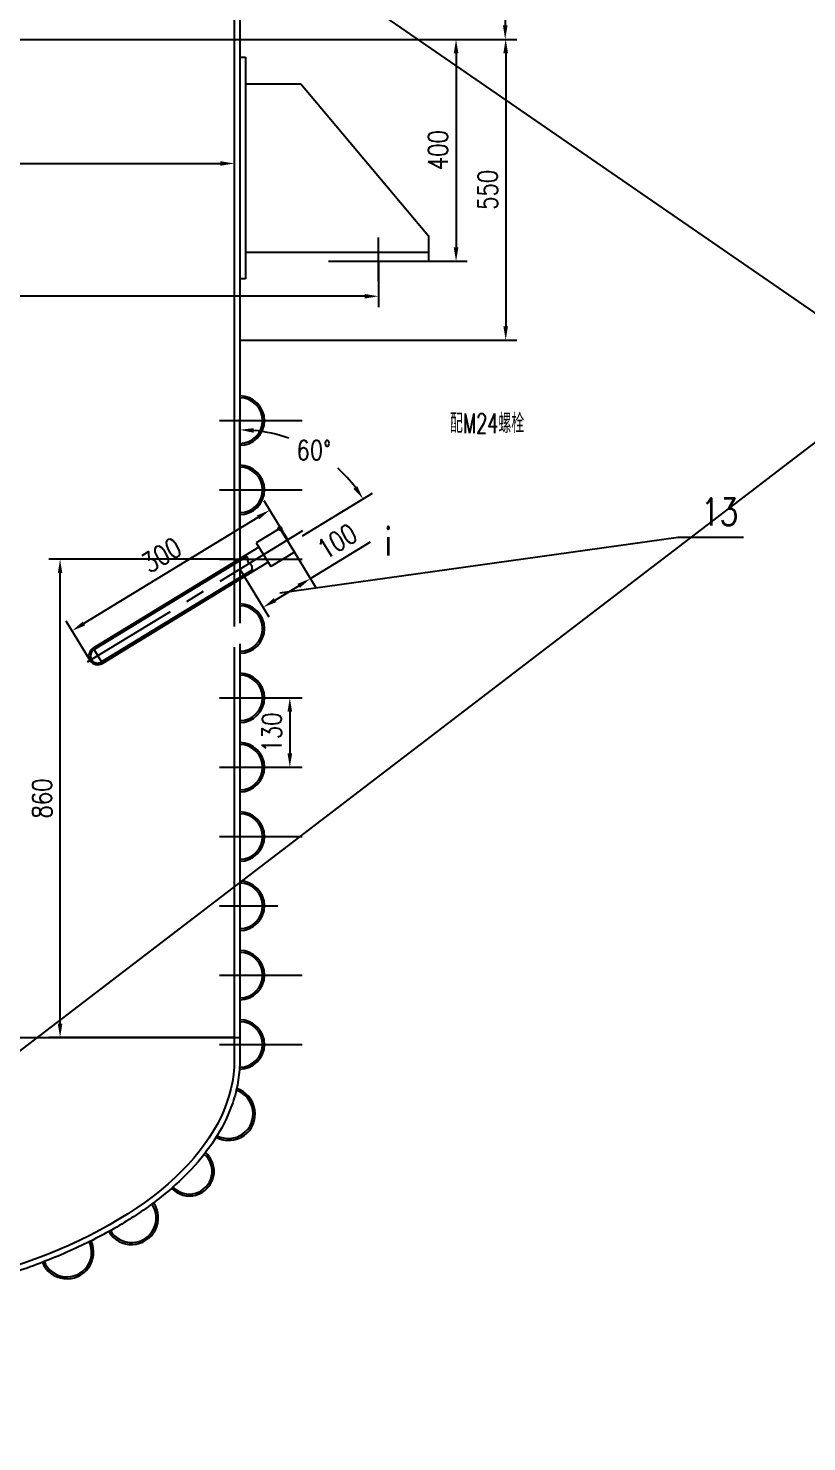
# Model space of a CAD drawing. Header units: millimetres. Extents: x -1762 to 42666, y -863 to 15979.
# Drawn here: x 12222 to 13625, y 748 to 3297 of the extents above; entities that cross this region are included whole.
import ezdxf

# ---------------------------------------------------------------- set-up
doc = ezdxf.new("R2010")
doc.units = ezdxf.units.MM
doc.header["$LTSCALE"] = 10
doc.header["$MEASUREMENT"] = 0
doc.linetypes.add('CENTER', pattern=[2, 1.25, -0.25, 0.25, -0.25])
doc.layers.get('0').update_dxf_attribs({"linetype": 'CONTINUOUS'})
doc.layers.get('DEFPOINTS').update_dxf_attribs({"linetype": 'CONTINUOUS'})
for name, color, linetype in [('1轮廓实线层', 7, 'CONTINUOUS'), ('3中心线层', 1, 'CENTER'), ('6文字层', 3, 'CONTINUOUS'), ('7标注层', 4, 'CONTINUOUS')]:
    doc.layers.add(name, color=color, linetype=linetype)
doc.styles.add('PC_TEXTSTYLE', font='romans.shx', dxfattribs={"width": 0.8, "bigfont": 'hzfs.shx'})
doc.dimstyles.new('TH_GBDIM', dxfattribs={"dimscale": 10, "dimtxt": 3.5, "dimasz": 2.5, "dimexe": 2, "dimexo": 0, "dimgap": 1.5, "dimtad": 1, "dimdec": 0, "dimzin": 0, "dimdsep": 46, "dimtxsty": 'PC_TEXTSTYLE', "dimcen": 2.5, "dimadec": 0, "dimazin": 0, "dimtfac": 0.714286, "dimtdec": 0, "dimtmove": 0, "dimatfit": 3, "dimfxl": 0, "dimtolj": 1, "dimtzin": 0, "dimarcsym": 0})

# ---------------------------------------------------------------- blocks, each defined once
blk = doc.blocks.new('*D97')
at = {"layer": '7标注层', "color": 0, "lineweight": -2, "ltscale": 14, "transparency": 16777216}
for p, q in [((12686.5, 2089.2), (12713.1, 2089.2)), ((12693.1, 2064.2), (12693.1, 1989.2)), ((12686.5, 1964.2), (12713.1, 1964.2))]:
    blk.add_line(p, q, dxfattribs=at)
at = {"layer": '7标注层', "color": 0, "ltscale": 14, "transparency": 16777216}
for points in [[(12688.9, 2064.2), (12697.3, 2064.2), (12693.1, 2089.2)], [(12688.9, 1989.2), (12697.3, 1989.2), (12693.1, 1964.2)]]:
    blk.add_solid(points, dxfattribs=at)
at = {"layer": 'DEFPOINTS', "color": 0, "ltscale": 14, "transparency": 16777216}
for p in [(12686.5, 2089.2), (12686.5, 1964.2), (12693.1, 1964.2)]:
    blk.add_point(p, dxfattribs=at)
at = {"layer": '7标注层', "color": 3, "ltscale": 14, "transparency": 16777216, "insert": (12660.6, 2026.7), "char_height": 35, "attachment_point": 5, "rotation": 90, "style": 'PC_TEXTSTYLE'}
blk.add_mtext('\\A1;130', dxfattribs=at)
blk = doc.blocks.new('*D98')
at = {"layer": '7标注层', "color": 0, "lineweight": -2, "ltscale": 14, "transparency": 16777216}
for p, q in [((10793, 3056.4), (10793, 3032.9)), ((10818, 3052.9), (12568, 3052.9)), ((12593, 3056.4), (12593, 3032.9))]:
    blk.add_line(p, q, dxfattribs=at)
at = {"layer": '7标注层', "color": 0, "ltscale": 14, "transparency": 16777216}
for points in [[(10818, 3057), (10818, 3048.7), (10793, 3052.9)], [(12568, 3057), (12568, 3048.7), (12593, 3052.9)]]:
    blk.add_solid(points, dxfattribs=at)
at = {"layer": 'DEFPOINTS', "color": 0, "ltscale": 14, "transparency": 16777216}
for p in [(10793, 3056.4), (12593, 3056.4), (12593, 3052.9)]:
    blk.add_point(p, dxfattribs=at)
at = {"layer": '7标注层', "color": 3, "ltscale": 14, "transparency": 16777216, "insert": (11851.8, 3085.4), "char_height": 35, "attachment_point": 5, "style": 'PC_TEXTSTYLE'}
blk.add_mtext('\\A1;%%c1800{}{}', dxfattribs=at)
blk = doc.blocks.new('*D88')
at = {"layer": '7标注层', "color": 0, "lineweight": -2, "ltscale": 14, "transparency": 16777216}
for p, q in [((11693, 3776.7), (13101.5, 3776.7)), ((13081.5, 3751.7), (13081.5, 3301.7)), ((12593, 3276.7), (13101.5, 3276.7))]:
    blk.add_line(p, q, dxfattribs=at)
at = {"layer": '7标注层', "color": 0, "ltscale": 14, "transparency": 16777216}
for points in [[(13077.3, 3751.7), (13085.6, 3751.7), (13081.5, 3776.7)], [(13077.3, 3301.7), (13085.6, 3301.7), (13081.5, 3276.7)]]:
    blk.add_solid(points, dxfattribs=at)
at = {"layer": 'DEFPOINTS', "color": 0, "ltscale": 14, "transparency": 16777216}
for p in [(11693, 3776.7), (12593, 3276.7), (13081.5, 3276.7)]:
    blk.add_point(p, dxfattribs=at)
at = {"layer": '7标注层', "color": 3, "ltscale": 14, "transparency": 16777216, "insert": (13049, 3551), "char_height": 35, "attachment_point": 5, "rotation": 90, "style": 'PC_TEXTSTYLE'}
blk.add_mtext('\\A1;500{}{}', dxfattribs=at)
blk = doc.blocks.new('*D70')
at = {"layer": '7标注层', "color": 0, "lineweight": -2, "ltscale": 14, "transparency": 16777216}
for p, q in [((12688.4, 2373.3), (12740.8, 2287.3)), ((12730.4, 2304.4), (12838.8, 2370.5)), ((12603, 2321.3), (12655.5, 2235.2)), ((12666.4, 2265.3), (12709.1, 2291.4))]:
    blk.add_line(p, q, dxfattribs=at)
at = {"layer": '7标注层', "color": 0, "ltscale": 14, "transparency": 16777216}
for points in [[(12706.9, 2294.9), (12711.3, 2287.8), (12730.4, 2304.4)], [(12664.2, 2268.9), (12668.6, 2261.8), (12645.1, 2252.3)]]:
    blk.add_solid(points, dxfattribs=at)
at = {"layer": 'DEFPOINTS', "color": 0, "ltscale": 14, "transparency": 16777216}
for p in [(12688.4, 2373.3), (12603, 2321.3), (12730.4, 2304.4)]:
    blk.add_point(p, dxfattribs=at)
at = {"layer": '7标注层', "color": 3, "ltscale": 14, "transparency": 16777216, "insert": (12778.4, 2371.7), "char_height": 35, "attachment_point": 5, "rotation": 31.385, "style": 'PC_TEXTSTYLE'}
blk.add_mtext('\\A1;100{}{}', dxfattribs=at)
blk = doc.blocks.new('*D71')
at = {"layer": '7标注层', "color": 0, "lineweight": -2, "ltscale": 14, "transparency": 16777216}
for p, q in [((12603, 2396.3), (12603, 2592.6)), ((12716.1, 2381.3), (12842.3, 2458.3))]:
    blk.add_line(p, q, dxfattribs=at)
for start, end in [(70.1562, 84.4961), (36.8889, 47.2207)]:
    blk.add_arc((12603, 2312.3), 260.4, start, end, dxfattribs=at)
at = {"layer": '7标注层', "color": 0, "ltscale": 14, "transparency": 16777216}
for points in [[(12627.8, 2567.3), (12628.2, 2575.6), (12603, 2572.6)], [(12814.7, 2470.9), (12807.8, 2466.2), (12825.3, 2447.9)]]:
    blk.add_solid(points, dxfattribs=at)
at = {"layer": 'DEFPOINTS', "color": 0, "ltscale": 14, "transparency": 16777216}
for p in [(12690.1, 2557.7), (12603, 2396.3), (12716.1, 2381.3), (12346.9, 2156.1), (12603, 1235.9)]:
    blk.add_point(p, dxfattribs=at)
at = {"layer": '7标注层', "color": 3, "ltscale": 14, "transparency": 16777216, "insert": (12736.4, 2535.9), "char_height": 35, "attachment_point": 5, "style": 'PC_TEXTSTYLE'}
blk.add_mtext('\\A1;60%%d{}{}', dxfattribs=at)
blk = doc.blocks.new('*D72')
at = {"layer": '7标注层', "color": 0, "lineweight": -2, "ltscale": 14, "transparency": 16777216}
for p, q in [((12593, 3276.7), (13012.8, 3276.7)), ((12992.8, 3251.7), (12992.8, 2901.7)), ((12943, 2876.7), (13012.8, 2876.7))]:
    blk.add_line(p, q, dxfattribs=at)
at = {"layer": '7标注层', "color": 0, "ltscale": 14, "transparency": 16777216}
for points in [[(12988.6, 3251.7), (12997, 3251.7), (12992.8, 3276.7)], [(12988.6, 2901.7), (12997, 2901.7), (12992.8, 2876.7)]]:
    blk.add_solid(points, dxfattribs=at)
at = {"layer": 'DEFPOINTS', "color": 0, "ltscale": 14, "transparency": 16777216}
for p in [(12593, 3276.7), (12943, 2876.7), (12992.8, 2876.7)]:
    blk.add_point(p, dxfattribs=at)
at = {"layer": '7标注层', "color": 3, "ltscale": 14, "transparency": 16777216, "insert": (12960.3, 3076.7), "char_height": 35, "attachment_point": 5, "rotation": 90, "style": 'PC_TEXTSTYLE'}
blk.add_mtext('\\A1;400{}{}', dxfattribs=at)
blk = doc.blocks.new('*D73')
at = {"layer": '7标注层', "color": 0, "lineweight": -2, "ltscale": 14, "transparency": 16777216}
for p, q in [((12593, 3276.7), (13102.3, 3276.7)), ((13082.3, 3251.7), (13082.3, 2759.2)), ((12603, 2734.2), (13102.3, 2734.2))]:
    blk.add_line(p, q, dxfattribs=at)
at = {"layer": '7标注层', "color": 0, "ltscale": 14, "transparency": 16777216}
for points in [[(13078.1, 3251.7), (13086.5, 3251.7), (13082.3, 3276.7)], [(13078.1, 2759.2), (13086.5, 2759.2), (13082.3, 2734.2)]]:
    blk.add_solid(points, dxfattribs=at)
at = {"layer": 'DEFPOINTS', "color": 0, "ltscale": 14, "transparency": 16777216}
for p in [(12593, 3276.7), (12603, 2734.2), (13082.3, 2734.2)]:
    blk.add_point(p, dxfattribs=at)
at = {"layer": '7标注层', "color": 3, "ltscale": 14, "transparency": 16777216, "insert": (13049.8, 3005.4), "char_height": 35, "attachment_point": 5, "rotation": 90, "style": 'PC_TEXTSTYLE'}
blk.add_mtext('\\A1;550{}{}', dxfattribs=at)
blk = doc.blocks.new('*D99')
at = {"layer": '1轮廓实线层', "color": 0, "lineweight": -2, "ltscale": 14, "transparency": 16777216}
for p, q in [((12689.7, 2374.1), (12646.6, 2444.7)), ((12635.6, 2414.7), (12321.9, 2223.3)), ((12333.2, 2156.7), (12290.1, 2227.3))]:
    blk.add_line(p, q, dxfattribs=at)
at = {"layer": '1轮廓实线层', "color": 0, "ltscale": 14, "transparency": 16777216}
for points in [[(12633.5, 2418.2), (12637.8, 2411.1), (12657, 2427.7)], [(12319.7, 2226.8), (12324.1, 2219.7), (12300.6, 2210.2)]]:
    blk.add_solid(points, dxfattribs=at)
at = {"layer": 'DEFPOINTS', "color": 0, "ltscale": 14, "transparency": 16777216}
for p in [(12689.7, 2374.1), (12300.6, 2210.2), (12333.2, 2156.7)]:
    blk.add_point(p, dxfattribs=at)
at = {"layer": '1轮廓实线层', "color": 0, "ltscale": 14, "transparency": 16777216, "insert": (12461.8, 2346.7), "char_height": 35, "attachment_point": 5, "rotation": 31.385, "style": 'PC_TEXTSTYLE'}
blk.add_mtext('\\A1;300', dxfattribs=at)
blk = doc.blocks.new('*D101')
at = {"layer": '7标注层', "color": 0, "lineweight": -2, "ltscale": 14, "transparency": 16777216}
for p, q in [((12593, 2339.2), (12258.9, 2339.2)), ((12278.9, 1501.7), (12278.9, 2314.2)), ((12593, 1476.7), (12258.9, 1476.7))]:
    blk.add_line(p, q, dxfattribs=at)
at = {"layer": '7标注层', "color": 0, "ltscale": 14, "transparency": 16777216}
for points in [[(12274.7, 2314.2), (12283, 2314.2), (12278.9, 2339.2)], [(12274.7, 1501.7), (12283, 1501.7), (12278.9, 1476.7)]]:
    blk.add_solid(points, dxfattribs=at)
at = {"layer": 'DEFPOINTS', "color": 0, "ltscale": 14, "transparency": 16777216}
for p in [(12278.9, 2339.2), (12593, 2339.2), (12593, 1476.7)]:
    blk.add_point(p, dxfattribs=at)
at = {"layer": '7标注层', "color": 3, "ltscale": 14, "transparency": 16777216, "insert": (12246.4, 1907.9), "char_height": 35, "attachment_point": 5, "rotation": 90, "style": 'PC_TEXTSTYLE'}
blk.add_mtext('\\A1;860', dxfattribs=at)

msp = doc.modelspace()

# ---------------------------------------------------------------- linework, layer by layer
at = {"ltscale": 14}
for p, q in [((12593, 3316.68), (12593, 2760.8)), ((12603, 3316.68), (12603, 2715.44)), ((11738, 3276.68), (12603, 3276.68)), ((12603, 3244.68), (12603, 2844.68)), ((12603, 3244.68), (12613, 3244.68)), ((12613, 3244.68), (12613, 2844.68)), ((12613, 3196.68), (12713, 3196.68)), ((12713, 3196.68), (12943, 2922.68)), ((12943, 2922.68), (12943, 2876.68)), ((12613, 2892.68), (12943, 2892.68)), ((12763, 2876.68), (12943, 2876.68)), ((12593, 2760.8), (12593, 2217.86)), ((12603, 2715.44), (12603, 2223.96)), ((12593, 2289.22), (12593, 2217.86)), ((12603, 2289.22), (12603, 2223.96)), ((12593, 2180.37), (12593, 1598.72)), ((12603, 2186.47), (12603, 1619.75)), ((12603, 1636.68), (12603, 1436.68)), ((12593, 1630.58), (12593, 1436.68)), ((10793, 1476.68), (12603, 1476.68))]:
    msp.add_line(p, q, dxfattribs=at)
for centre, radius, start, end in [((12603, 2589.18), 44.5, 270, 90), ((12603, 2589.18), 41, 270, 90), ((12603, 2464.18), 44.5, 270, 90), ((12603, 2464.18), 41, 270, 90), ((12603, 2214.18), 44.5, 270, 90), ((12603, 2214.18), 41, 270, 90), ((12603, 2089.18), 44.5, 270, 90), ((12603, 2089.18), 41, 270, 90), ((12603, 1964.18), 44.5, 270, 90), ((12603, 1964.18), 41, 270, 90), ((12603, 1839.18), 44.5, 270, 90), ((12603, 1839.18), 41, 270, 90), ((12603, 1714.18), 44.5, 270, 90), ((12603, 1714.18), 41, 270, 90), ((12603, 1589.18), 44.5, 270, 90), ((12603, 1589.18), 41, 270, 90), ((12603, 1464.18), 44.5, 270, 90), ((12603, 1464.18), 41, 270, 90), ((12582.53, 1339.18), 48, 242.62541, 71.72167), ((12582.53, 1339.18), 44.5, 242.62541, 71.72167), ((12512.06, 1235.52), 44.5, 223.56354, 49.27438), ((12512.06, 1235.52), 41, 223.56354, 49.27438), ((12407.84, 1151.36), 48, 210.92686, 34.51541), ((12407.84, 1151.36), 44.5, 210.92686, 34.51541), ((12291.36, 1089.6), 48, 202.50364, 25.04932), ((12291.36, 1089.6), 44.5, 202.50364, 25.04932)]:
    msp.add_arc(centre, radius, start, end, dxfattribs=at)
at = {"ltscale": 14, "extrusion": (0, 0, -1)}
msp.add_ellipse((11693, 1436.68), major_axis=(-900, 0), ratio=0.5, start_param=3.1415927, end_param=4.9956044, dxfattribs=at)
at = {"ltscale": 14}
msp.add_open_spline([(12603, 1436.68), (12603, 1424.45), (12602.05, 1412.23), (12598.24, 1387.88), (12595.39, 1375.75), (12587.82, 1351.7), (12583.1, 1339.77), (12568.5, 1309.15), (12557.2, 1290.67), (12530.21, 1254.69), (12514.52, 1237.18), (12479.03, 1203.38), (12459.23, 1187.08), (12415.82, 1155.89), (12392.21, 1141.01), (12341.57, 1112.87), (12314.53, 1099.61), (12257.42, 1074.89), (12227.35, 1063.44), (12164.64, 1042.5), (12132, 1033.02), (12064.65, 1016.16), (12029.94, 1008.78), (11958.97, 996.25), (11922.72, 991.09), (11849.22, 983.07), (11811.98, 980.21), (11737.07, 976.82), (11699.41, 976.3), (11624.25, 977.59), (11586.75, 979.41), (11513.14, 985.32), (11477.01, 989.37), (11441.5, 994.5)], degree=3, knots=[3.1415927, 3.1415927, 3.1415927, 3.1415927, 3.2196291, 3.2196291, 3.2976655, 3.2976655, 3.375702, 3.375702, 3.5003508, 3.5003508, 3.6249996, 3.6249996, 3.7496483, 3.7496483, 3.8742971, 3.8742971, 3.9989459, 3.9989459, 4.1235947, 4.1235947, 4.2482434, 4.2482434, 4.3728922, 4.3728922, 4.497541, 4.497541, 4.6221898, 4.6221898, 4.7468386, 4.7468386, 4.8714873, 4.8714873, 4.9939485, 4.9939485, 4.9939485, 4.9939485], dxfattribs=at)
at = {"layer": '1轮廓实线层', "ltscale": 14}
for p, q in [((8329.96, 6443.69), (18928.72, -862.95)), ((9181.64, -862.95), (18644.82, 6380.7)), ((12613, 2844.68), (12603, 2844.68)), ((12675.35, 2394.67), (12632.67, 2368.64)), ((12675.35, 2394.67), (12701.39, 2351.99)), ((12637.35, 2360.95), (12338.56, 2178.68)), ((12632.67, 2368.64), (12658.71, 2325.95)), ((12701.39, 2351.99), (12658.71, 2325.95)), ((12615.58, 2344.15), (12340.13, 2176.12)), ((12625.69, 2319.87), (12353.67, 2153.92)), ((12654.02, 2333.63), (12355.23, 2151.36)), ((12338.56, 2178.68), (12355.23, 2151.36))]:
    msp.add_line(p, q, dxfattribs=at)
msp.add_lwpolyline([(12613.14, 2346.18, -0.0528224), (12615.1, 2344.67, -0.0729934), (12616.2, 2343.26, -0.1738746), (12616.91, 2339.19, 0.1660823), (12617.58, 2334.93, 0.1622777), (12620.64, 2332.01, -0.1622777), (12623.69, 2329.09, -0.1660823), (12624.36, 2324.83, 0.1738746), (12625.07, 2320.76, 0.0729934), (12626.17, 2319.35, 0.0528224), (12628.13, 2317.84)], format="xyb", dxfattribs=at)
for radius in [16, 13]:
    msp.add_arc((12346.9, 2165.02), radius, 121.38498, 301.38498, dxfattribs=at)
at = {"layer": '3中心线层', "ltscale": 14}
for p, q in [((12853, 2841.02), (12853, 2919.63)), ((12566.47, 2589.18), (12715.62, 2589.18)), ((12566.47, 2464.18), (12715.62, 2464.18)), ((12716.13, 2390.27), (12316.89, 2146.71)), ((12566.47, 2339.18), (12715.62, 2339.18)), ((12566.47, 2089.18), (12715.62, 2089.18)), ((12566.47, 1964.18), (12715.62, 1964.18)), ((12566.47, 1839.18), (12715.62, 1839.18)), ((12566.47, 1714.18), (12671.61, 1714.18)), ((12566.47, 1589.18), (12715.62, 1589.18)), ((12566.47, 1464.18), (12715.62, 1464.18))]:
    msp.add_line(p, q, dxfattribs=at)
at = {"layer": '7标注层', "linetype": 'ByBlock', "ltscale": 14}
for p, q in [((12853, 2876.68), (12853, 2793.45)), ((12828, 2813.45), (11381.27, 2813.45))]:
    msp.add_line(p, q, dxfattribs=at)
at = {"layer": '7标注层', "ltscale": 14}
msp.add_lwpolyline([(12675.35, 2278.64), (13393.4, 2379.15), (13511, 2379.15)], dxfattribs=at)
msp.add_circle((12675.35, 2394.67), 3, dxfattribs=at)
at = {"layer": '7标注层', "linetype": 'ByBlock', "ltscale": 14}
msp.add_solid([(12828, 2817.62), (12828, 2809.29), (12853, 2813.45)], dxfattribs=at)
at = {"layer": 'DEFPOINTS', "color": 0, "linetype": 'ByBlock', "ltscale": 14}
msp.add_point((12853, 2876.68), dxfattribs=at)

# ---------------------------------------------------------------- texts
at = {"layer": '6文字层', "ltscale": 14, "style": 'PC_TEXTSTYLE', "width": 0.667}
for s, height, p in [('配M24螺栓', 35, (12981.66, 2566.8)), ('i', 50, (12864.48, 2345.73))]:
    msp.add_text(s, height=height, dxfattribs=at).set_placement(p)
at = {"layer": '7标注层', "ltscale": 14, "insert": (13434.47, 2449.15), "char_height": 49, "width": 83.221, "attachment_point": 1, "style": 'PC_TEXTSTYLE'}
msp.add_mtext('{\\Fromans,hz|c134;13}', dxfattribs=at)

# ---------------------------------------------------------------- dimensions: what is measured, and where the dimension line sits
at = {"layer": '1轮廓实线层', "ltscale": 14}
dim = msp.add_aligned_dim(p1=(12689.65, 2374.11), p2=(12333.24, 2156.69), distance=-62.74, text='300', dimstyle='TH_GBDIM', dxfattribs=at)
dim.commit()
dim.dimension.update_dxf_attribs({"geometry": '*D99', "text_midpoint": (12461.85, 2346.7)})
at = {"layer": '7标注层', "ltscale": 14}
for base, p1, p2, angle, text, picture, middle, dimtype in [((13081.46, 3276.68), (11693, 3776.68), (12593, 3276.68), 90, '500{}{}', '*D88', (13081.46, 3550.99), 160), ((12992.8, 2876.68), (12593, 3276.68), (12943, 2876.68), 90, '400{}{}', '*D72', (12992.8, 3076.68), 160), ((12593, 3052.86), (10793, 3056.43), (12593, 3056.43), 0, '%%c1800{}{}', '*D98', (11851.82, 3052.86), 161)]:
    dim = msp.add_linear_dim(base=base, p1=p1, p2=p2, angle=angle, text=text, dimstyle='TH_GBDIM', override={"dimgap": 1.5, "dimtad": 1, "dimjust": 0, "dimse1": 0, "dimse2": 0, "dimsd1": 0, "dimsd2": 0, "dimclrt": 3, "dimtvp": 0}, dxfattribs=at)
    dim.commit()
    dim.dimension.update_dxf_attribs({"geometry": picture, "text_midpoint": middle, "dimtype": dimtype})
for base, p1, p2, text, override, picture, middle in [((13082.29, 2734.18), (12593, 3276.68), (12603, 2734.18), '550{}{}', {"dimgap": 1.5, "dimtad": 1, "dimjust": 0, "dimse1": 0, "dimse2": 0, "dimsd1": 0, "dimsd2": 0, "dimclrt": 3, "dimtvp": 0}, '*D73', (13049.79, 3005.43)), ((12278.88, 2339.18), (12593, 1476.68), (12593, 2339.18), '860', {"dimclrt": 3}, '*D101', (12246.38, 1907.93))]:
    dim = msp.add_linear_dim(base=base, p1=p1, p2=p2, angle=90, text=text, dimstyle='TH_GBDIM', override=override, dxfattribs=at)
    dim.commit()
    dim.dimension.update_dxf_attribs({"geometry": picture, "text_midpoint": middle})
dim = msp.add_angular_dim_2l(base=(12690.07, 2557.65), line1=((12603, 2396.29), (12603, 1235.88)), line2=((12716.13, 2381.3), (12346.9, 2156.06)), text='60%%d{}{}', dimstyle='TH_GBDIM', override={"dimtad": 0, "dimtih": 1, "dimtoh": 1, "dimclrt": 3, "dimadec": 1}, dxfattribs=at)
dim.commit()
dim.dimension.update_dxf_attribs({"geometry": '*D71', "text_midpoint": (12736.38, 2535.88), "dimtype": 162})
for p1, p2, distance, text, picture, middle in [((12603, 2321.25), (12688.37, 2373.33), -80.75, '100{}{}', '*D70', (12778.38, 2371.72)), ((12686.47, 2089.18), (12686.47, 1964.18), 6.64, '130', '*D97', (12660.61, 2026.68))]:
    dim = msp.add_aligned_dim(p1=p1, p2=p2, distance=distance, text=text, dimstyle='TH_GBDIM', override={"dimgap": 1.5, "dimtad": 1, "dimjust": 0, "dimse1": 0, "dimse2": 0, "dimsd1": 0, "dimsd2": 0, "dimclrt": 3, "dimtvp": 0}, dxfattribs=at)
    dim.commit()
    dim.dimension.update_dxf_attribs({"geometry": picture, "text_midpoint": middle})

doc.saveas('drawing.dxf')
